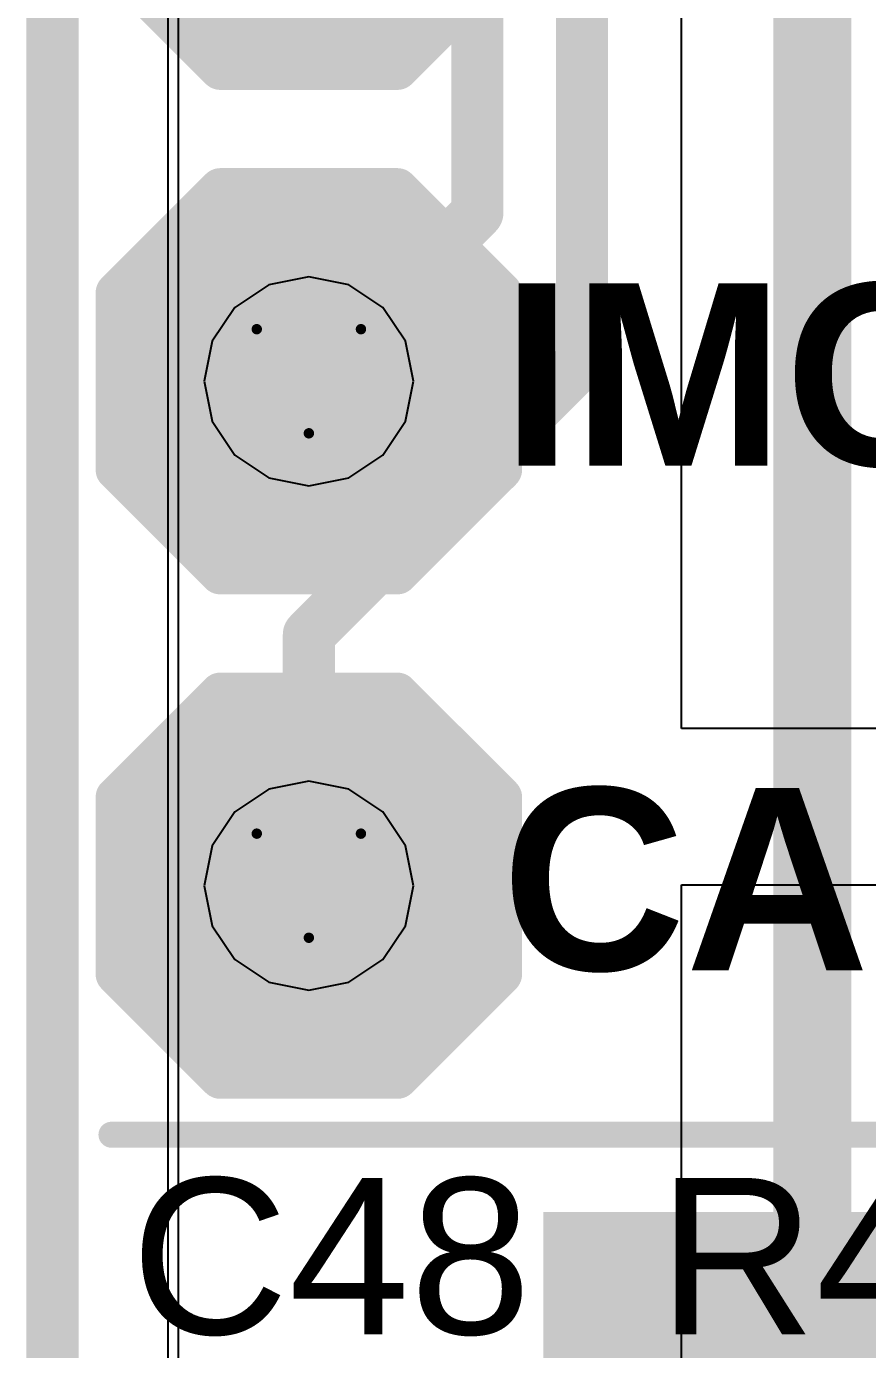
# Model space of a CAD drawing. Header units: inches. Extents: x 0 to 423, y -3 to 110.
# Drawn here: x -0.11 to 3.99, y 66.11 to 72.56 of the extents above; entities that cross this region are included whole.
import ezdxf

# ---------------------------------------------------------------- set-up
doc = ezdxf.new("R2010")
doc.units = ezdxf.units.IN
for name, color, linetype in [('Board Outline', 56, 'Continuous'), ('Bottom Layer', 5, 'Continuous'), ('Bottom Solder', 6, 'Continuous'), ('Drill Drawing', 1, 'Continuous'), ('Mechanical 1', 6, 'Continuous'), ('Mid Layer', 16, 'Continuous'), ('Mid Layer 2', 76, 'Continuous'), ('Top Layer', 1, 'Continuous'), ('Top Overlay', 2, 'Continuous'), ('Top Paste', 8, 'Continuous'), ('Top Solder', 216, 'Continuous'), ('Via Holes', 16, 'Continuous')]:
    doc.layers.add(name, color=color, linetype=linetype)
doc.styles.add('Arial', font='', dxfattribs={"height": 0.2})
doc.styles.add('Arial_Bold', font='', dxfattribs={"height": 0.2})
doc.styles.get('Arial').set_extended_font_data('Arial')
doc.styles.get('Arial_Bold').set_extended_font_data('Arial', bold=True)

# ---------------------------------------------------------------- blocks, each defined once
blk = doc.blocks.new('T__________20')
at = {"layer": 'Top Layer'}
blk.add_hatch(color=1, dxfattribs=at).paths.add_polyline_path([(0.381, 0.762), (-0.381, 0.762), (-0.762, 0.381), (-0.762, -0.381), (-0.381, -0.762), (0.381, -0.762), (0.762, -0.381), (0.762, 0.381)])
at = {"layer": 'Top Paste'}
blk.add_hatch(color=8, dxfattribs=at).paths.add_polyline_path([(0.381, 0.762), (-0.381, 0.762), (-0.762, 0.381), (-0.762, -0.381), (-0.381, -0.762), (0.381, -0.762), (0.762, -0.381), (0.762, 0.381)])
at = {"layer": 'Top Solder'}
blk.add_hatch(color=216, dxfattribs=at).paths.add_polyline_path([(0.4318, 0.8636), (-0.4318, 0.8636), (-0.8636, 0.4318), (-0.8636, -0.4318), (-0.4318, -0.8636), (0.4318, -0.8636), (0.8636, -0.4318), (0.8636, 0.4318)])
at = {"layer": 'Top Overlay'}
for points in [[(-0.9398, 0.4318, 0.2, 0.2, 0), (-0.4318, 0.9398, 0.2, 0.2, 0)], [(-0.4318, 0.9398, 0.2, 0.2, 0), (0.4318, 0.9398, 0.2, 0.2, 0)], [(0.4318, 0.9398, 0.2, 0.2, 0), (0.9398, 0.4318, 0.2, 0.2, 0)], [(-0.9398, -0.4318, 0.2, 0.2, 0), (-0.9398, 0.4318, 0.2, 0.2, 0)], [(0.9398, -0.4318, 0.2, 0.2, 0), (0.9398, 0.4318, 0.2, 0.2, 0)], [(-0.9398, -0.4318, 0.2, 0.2, 0), (-0.4318, -0.9398, 0.2, 0.2, 0)], [(0.4318, -0.9398, 0.2, 0.2, 0), (0.9398, -0.4318, 0.2, 0.2, 0)], [(-0.4318, -0.9398, 0.2, 0.2, 0), (0.4318, -0.9398, 0.2, 0.2, 0)]]:
    blk.add_lwpolyline(points, format="xyseb", dxfattribs=at)
for points in [[(-0.4818, 0.9398, 0.1, 0.1, 1), (-0.3818, 0.9398, 0.1, 0.1, 1)], [(-0.4818, 0.9398, 0.1, 0.1, 1), (-0.3818, 0.9398, 0.1, 0.1, 1)], [(0.3818, 0.9398, 0.1, 0.1, 1), (0.4818, 0.9398, 0.1, 0.1, 1)], [(0.3818, 0.9398, 0.1, 0.1, 1), (0.4818, 0.9398, 0.1, 0.1, 1)], [(-0.9898, 0.4318, 0.1, 0.1, 1), (-0.8898, 0.4318, 0.1, 0.1, 1)], [(-0.9898, 0.4318, 0.1, 0.1, 1), (-0.8898, 0.4318, 0.1, 0.1, 1)], [(0.8898, 0.4318, 0.1, 0.1, 1), (0.9898, 0.4318, 0.1, 0.1, 1)], [(0.8898, 0.4318, 0.1, 0.1, 1), (0.9898, 0.4318, 0.1, 0.1, 1)], [(-0.9898, -0.4318, 0.1, 0.1, 1), (-0.8898, -0.4318, 0.1, 0.1, 1)], [(-0.9898, -0.4318, 0.1, 0.1, 1), (-0.8898, -0.4318, 0.1, 0.1, 1)], [(0.8898, -0.4318, 0.1, 0.1, 1), (0.9898, -0.4318, 0.1, 0.1, 1)], [(0.8898, -0.4318, 0.1, 0.1, 1), (0.9898, -0.4318, 0.1, 0.1, 1)], [(-0.4818, -0.9398, 0.1, 0.1, 1), (-0.3818, -0.9398, 0.1, 0.1, 1)], [(-0.4818, -0.9398, 0.1, 0.1, 1), (-0.3818, -0.9398, 0.1, 0.1, 1)], [(0.3818, -0.9398, 0.1, 0.1, 1), (0.4818, -0.9398, 0.1, 0.1, 1)], [(0.3818, -0.9398, 0.1, 0.1, 1), (0.4818, -0.9398, 0.1, 0.1, 1)]]:
    blk.add_lwpolyline(points, format="xyseb", close=True, dxfattribs=at)
blk = doc.blocks.new('T__________21')
at = {"layer": 'Top Layer'}
blk.add_hatch(color=1, dxfattribs=at).paths.add_polyline_path([(0.381, 0.762), (-0.381, 0.762), (-0.762, 0.381), (-0.762, -0.381), (-0.381, -0.762), (0.381, -0.762), (0.762, -0.381), (0.762, 0.381)])
at = {"layer": 'Top Paste'}
blk.add_hatch(color=8, dxfattribs=at).paths.add_polyline_path([(0.381, 0.762), (-0.381, 0.762), (-0.762, 0.381), (-0.762, -0.381), (-0.381, -0.762), (0.381, -0.762), (0.762, -0.381), (0.762, 0.381)])
at = {"layer": 'Top Solder'}
blk.add_hatch(color=216, dxfattribs=at).paths.add_polyline_path([(0.4318, 0.8636), (-0.4318, 0.8636), (-0.8636, 0.4318), (-0.8636, -0.4318), (-0.4318, -0.8636), (0.4318, -0.8636), (0.8636, -0.4318), (0.8636, 0.4318)])
at = {"layer": 'Top Overlay'}
for points in [[(-0.9398, 0.4318, 0.2, 0.2, 0), (-0.4318, 0.9398, 0.2, 0.2, 0)], [(-0.4318, 0.9398, 0.2, 0.2, 0), (0.4318, 0.9398, 0.2, 0.2, 0)], [(0.4318, 0.9398, 0.2, 0.2, 0), (0.9398, 0.4318, 0.2, 0.2, 0)], [(-0.9398, -0.4318, 0.2, 0.2, 0), (-0.9398, 0.4318, 0.2, 0.2, 0)], [(0.9398, -0.4318, 0.2, 0.2, 0), (0.9398, 0.4318, 0.2, 0.2, 0)], [(-0.9398, -0.4318, 0.2, 0.2, 0), (-0.4318, -0.9398, 0.2, 0.2, 0)], [(0.4318, -0.9398, 0.2, 0.2, 0), (0.9398, -0.4318, 0.2, 0.2, 0)], [(-0.4318, -0.9398, 0.2, 0.2, 0), (0.4318, -0.9398, 0.2, 0.2, 0)]]:
    blk.add_lwpolyline(points, format="xyseb", dxfattribs=at)
for points in [[(-0.4818, 0.9398, 0.1, 0.1, 1), (-0.3818, 0.9398, 0.1, 0.1, 1)], [(-0.4818, 0.9398, 0.1, 0.1, 1), (-0.3818, 0.9398, 0.1, 0.1, 1)], [(0.3818, 0.9398, 0.1, 0.1, 1), (0.4818, 0.9398, 0.1, 0.1, 1)], [(0.3818, 0.9398, 0.1, 0.1, 1), (0.4818, 0.9398, 0.1, 0.1, 1)], [(-0.9898, 0.4318, 0.1, 0.1, 1), (-0.8898, 0.4318, 0.1, 0.1, 1)], [(-0.9898, 0.4318, 0.1, 0.1, 1), (-0.8898, 0.4318, 0.1, 0.1, 1)], [(0.8898, 0.4318, 0.1, 0.1, 1), (0.9898, 0.4318, 0.1, 0.1, 1)], [(0.8898, 0.4318, 0.1, 0.1, 1), (0.9898, 0.4318, 0.1, 0.1, 1)], [(-0.9898, -0.4318, 0.1, 0.1, 1), (-0.8898, -0.4318, 0.1, 0.1, 1)], [(-0.9898, -0.4318, 0.1, 0.1, 1), (-0.8898, -0.4318, 0.1, 0.1, 1)], [(0.8898, -0.4318, 0.1, 0.1, 1), (0.9898, -0.4318, 0.1, 0.1, 1)], [(0.8898, -0.4318, 0.1, 0.1, 1), (0.9898, -0.4318, 0.1, 0.1, 1)], [(-0.4818, -0.9398, 0.1, 0.1, 1), (-0.3818, -0.9398, 0.1, 0.1, 1)], [(-0.4818, -0.9398, 0.1, 0.1, 1), (-0.3818, -0.9398, 0.1, 0.1, 1)], [(0.3818, -0.9398, 0.1, 0.1, 1), (0.4818, -0.9398, 0.1, 0.1, 1)], [(0.3818, -0.9398, 0.1, 0.1, 1), (0.4818, -0.9398, 0.1, 0.1, 1)]]:
    blk.add_lwpolyline(points, format="xyseb", close=True, dxfattribs=at)
blk = doc.blocks.new('T__________23')
at = {"layer": 'Top Layer'}
blk.add_hatch(color=1, dxfattribs=at).paths.add_polyline_path([(0.381, 0.762), (-0.381, 0.762), (-0.762, 0.381), (-0.762, -0.381), (-0.381, -0.762), (0.381, -0.762), (0.762, -0.381), (0.762, 0.381)])
at = {"layer": 'Top Paste'}
blk.add_hatch(color=8, dxfattribs=at).paths.add_polyline_path([(0.381, 0.762), (-0.381, 0.762), (-0.762, 0.381), (-0.762, -0.381), (-0.381, -0.762), (0.381, -0.762), (0.762, -0.381), (0.762, 0.381)])
at = {"layer": 'Top Solder'}
blk.add_hatch(color=216, dxfattribs=at).paths.add_polyline_path([(0.4318, 0.8636), (-0.4318, 0.8636), (-0.8636, 0.4318), (-0.8636, -0.4318), (-0.4318, -0.8636), (0.4318, -0.8636), (0.8636, -0.4318), (0.8636, 0.4318)])
at = {"layer": 'Top Overlay'}
for points in [[(-0.4318, 0.9398, 0.2, 0.2, 0), (-0.9398, 0.4318, 0.2, 0.2, 0)], [(-0.4318, 0.9398, 0.2, 0.2, 0), (0.4318, 0.9398, 0.2, 0.2, 0)], [(0.4318, 0.9398, 0.2, 0.2, 0), (0.9398, 0.4318, 0.2, 0.2, 0)], [(-0.9398, 0.4318, 0.2, 0.2, 0), (-0.9398, -0.4318, 0.2, 0.2, 0)], [(0.9398, 0.4318, 0.2, 0.2, 0), (0.9398, -0.4318, 0.2, 0.2, 0)], [(-0.9398, -0.4318, 0.2, 0.2, 0), (-0.4318, -0.9398, 0.2, 0.2, 0)], [(0.9398, -0.4318, 0.2, 0.2, 0), (0.4318, -0.9398, 0.2, 0.2, 0)], [(-0.4318, -0.9398, 0.2, 0.2, 0), (0.4318, -0.9398, 0.2, 0.2, 0)]]:
    blk.add_lwpolyline(points, format="xyseb", dxfattribs=at)
for points in [[(-0.4818, 0.9398, 0.1, 0.1, 1), (-0.3818, 0.9398, 0.1, 0.1, 1)], [(-0.4818, 0.9398, 0.1, 0.1, 1), (-0.3818, 0.9398, 0.1, 0.1, 1)], [(0.3818, 0.9398, 0.1, 0.1, 1), (0.4818, 0.9398, 0.1, 0.1, 1)], [(0.3818, 0.9398, 0.1, 0.1, 1), (0.4818, 0.9398, 0.1, 0.1, 1)], [(-0.9898, 0.4318, 0.1, 0.1, 1), (-0.8898, 0.4318, 0.1, 0.1, 1)], [(-0.9898, 0.4318, 0.1, 0.1, 1), (-0.8898, 0.4318, 0.1, 0.1, 1)], [(0.8898, 0.4318, 0.1, 0.1, 1), (0.9898, 0.4318, 0.1, 0.1, 1)], [(0.8898, 0.4318, 0.1, 0.1, 1), (0.9898, 0.4318, 0.1, 0.1, 1)], [(-0.9898, -0.4318, 0.1, 0.1, 1), (-0.8898, -0.4318, 0.1, 0.1, 1)], [(-0.9898, -0.4318, 0.1, 0.1, 1), (-0.8898, -0.4318, 0.1, 0.1, 1)], [(0.8898, -0.4318, 0.1, 0.1, 1), (0.9898, -0.4318, 0.1, 0.1, 1)], [(0.8898, -0.4318, 0.1, 0.1, 1), (0.9898, -0.4318, 0.1, 0.1, 1)], [(-0.4818, -0.9398, 0.1, 0.1, 1), (-0.3818, -0.9398, 0.1, 0.1, 1)], [(-0.4818, -0.9398, 0.1, 0.1, 1), (-0.3818, -0.9398, 0.1, 0.1, 1)], [(0.3818, -0.9398, 0.1, 0.1, 1), (0.4818, -0.9398, 0.1, 0.1, 1)], [(0.3818, -0.9398, 0.1, 0.1, 1), (0.4818, -0.9398, 0.1, 0.1, 1)]]:
    blk.add_lwpolyline(points, format="xyseb", close=True, dxfattribs=at)

msp = doc.modelspace()

# ---------------------------------------------------------------- hatches: boundary and pattern name
at = {"layer": 'Bottom Layer'}
h = msp.add_hatch(color=5, dxfattribs=at)
edge = h.paths.add_edge_path()
edge.add_arc((1.27, 70.8328), 0.35, 0, 360)
h = msp.add_hatch(color=5, dxfattribs=at)
edge = h.paths.add_edge_path()
edge.add_arc((1.27, 68.3715), 0.35, 0, 360)
at = {"layer": 'Bottom Solder'}
h = msp.add_hatch(color=6, dxfattribs=at)
edge = h.paths.add_edge_path()
edge.add_arc((1.27, 70.8328), 0.4516, 0, 360)
h = msp.add_hatch(color=6, dxfattribs=at)
edge = h.paths.add_edge_path()
edge.add_arc((1.27, 68.3715), 0.4516, 0, 360)
at = {"layer": 'Mid Layer'}
h = msp.add_hatch(color=16, dxfattribs=at)
edge = h.paths.add_edge_path()
edge.add_arc((1.27, 70.8328), 0.35, 0, 360)
h = msp.add_hatch(color=16, dxfattribs=at)
edge = h.paths.add_edge_path()
edge.add_arc((1.27, 68.3715), 0.35, 0, 360)
at = {"layer": 'Mid Layer 2'}
h = msp.add_hatch(color=76, dxfattribs=at)
edge = h.paths.add_edge_path()
edge.add_arc((1.27, 70.8328), 0.35, 0, 360)
h = msp.add_hatch(color=76, dxfattribs=at)
edge = h.paths.add_edge_path()
edge.add_arc((1.27, 68.3715), 0.35, 0, 360)
at = {"layer": 'Top Layer'}
h = msp.add_hatch(color=1, dxfattribs=at)
edge = h.paths.add_edge_path()
edge.add_arc((1.27, 70.8328), 0.35, 0, 360)
h = msp.add_hatch(color=1, dxfattribs=at)
edge = h.paths.add_edge_path()
edge.add_arc((1.27, 68.3715), 0.35, 0, 360)
for points in [[(2.413, 59.7757), (6.858, 59.7757), (6.858, 66.78), (2.413, 66.78)], [(2.413, 63.006), (19.8118, 63.006), (19.8118, 66.78), (2.413, 66.78)]]:
    msp.add_hatch(color=1, dxfattribs=at).paths.add_polyline_path(points)
at = {"layer": 'Top Solder'}
h = msp.add_hatch(color=216, dxfattribs=at)
edge = h.paths.add_edge_path()
edge.add_arc((1.27, 70.8328), 0.4516, 0, 360)
h = msp.add_hatch(color=216, dxfattribs=at)
edge = h.paths.add_edge_path()
edge.add_arc((1.27, 68.3715), 0.4516, 0, 360)
at = {"layer": 'Via Holes'}
h = msp.add_hatch(color=7, dxfattribs=at)
edge = h.paths.add_edge_path()
edge.add_arc((1.27, 70.8328), 0.25, 0, 360)
h = msp.add_hatch(color=7, dxfattribs=at)
edge = h.paths.add_edge_path()
edge.add_arc((1.27, 68.3715), 0.25, 0, 360)

# ---------------------------------------------------------------- linework, layer by layer
at = {"layer": 'Board Outline'}
msp.add_lwpolyline([(0.02, 59.42, 0.254, 0.254, 0), (0.02, 79.42, 0.254, 0.254, 0)], format="xyseb", dxfattribs=at)
at = {"layer": 'Bottom Layer'}
for p, q in [((0.635, 59.7916), (0.635, 79.1611)), ((1.27, 71.3426), (1.0749, 71.3038)), ((1.4651, 71.3038), (1.27, 71.3426)), ((1.0749, 71.3038), (0.9095, 71.1933)), ((1.6305, 71.1933), (1.4651, 71.3038)), ((0.9095, 71.1933), (0.799, 71.0279)), ((1.741, 71.0279), (1.6305, 71.1933)), ((0.799, 71.0279), (0.7602, 70.8328)), ((1.7798, 70.8328), (1.741, 71.0279)), ((0.7602, 70.8328), (0.799, 70.6377)), ((1.741, 70.6377), (1.7798, 70.8328)), ((0.799, 70.6377), (0.9095, 70.4724)), ((1.6305, 70.4724), (1.741, 70.6377)), ((0.9095, 70.4724), (1.0749, 70.3618)), ((1.4651, 70.3618), (1.6305, 70.4724)), ((1.0749, 70.3618), (1.27, 70.323)), ((1.27, 70.323), (1.4651, 70.3618)), ((1.27, 68.8813), (1.0749, 68.8425)), ((1.4651, 68.8425), (1.27, 68.8813)), ((1.0749, 68.8425), (0.9095, 68.732)), ((1.6305, 68.732), (1.4651, 68.8425)), ((0.9095, 68.732), (0.799, 68.5666)), ((1.741, 68.5666), (1.6305, 68.732)), ((0.799, 68.5666), (0.7602, 68.3715)), ((1.7798, 68.3715), (1.741, 68.5666)), ((0.7602, 68.3715), (0.799, 68.1764)), ((1.741, 68.1764), (1.7798, 68.3715)), ((0.799, 68.1764), (0.9095, 68.011)), ((1.6305, 68.011), (1.741, 68.1764)), ((0.9095, 68.011), (1.0749, 67.9005)), ((1.4651, 67.9005), (1.6305, 68.011)), ((1.0749, 67.9005), (1.27, 67.8617)), ((1.27, 67.8617), (1.4651, 67.9005))]:
    msp.add_line(p, q, dxfattribs=at)
at = {"layer": 'Drill Drawing'}
for points in [[(1.016, 71.0868, 0.0508, 0.0508, 0), (1.524, 71.0868, 0.0508, 0.0508, 0)], [(1.016, 71.0868, 0.0508, 0.0508, 0), (1.27, 70.5788, 0.0508, 0.0508, 0)], [(1.27, 70.5788, 0.0508, 0.0508, 0), (1.524, 71.0868, 0.0508, 0.0508, 0)], [(1.016, 68.6255, 0.0508, 0.0508, 0), (1.524, 68.6255, 0.0508, 0.0508, 0)], [(1.016, 68.6255, 0.0508, 0.0508, 0), (1.27, 68.1175, 0.0508, 0.0508, 0)], [(1.27, 68.1175, 0.0508, 0.0508, 0), (1.524, 68.6255, 0.0508, 0.0508, 0)]]:
    msp.add_lwpolyline(points, format="xyseb", dxfattribs=at)
for points in [[(1.0033, 71.0868, 0.0254, 0.0254, 1), (1.0287, 71.0868, 0.0254, 0.0254, 1)], [(1.0033, 71.0868, 0.0254, 0.0254, 1), (1.0287, 71.0868, 0.0254, 0.0254, 1)], [(1.5113, 71.0868, 0.0254, 0.0254, 1), (1.5367, 71.0868, 0.0254, 0.0254, 1)], [(1.5113, 71.0868, 0.0254, 0.0254, 1), (1.5367, 71.0868, 0.0254, 0.0254, 1)], [(1.2573, 70.5788, 0.0254, 0.0254, 1), (1.2827, 70.5788, 0.0254, 0.0254, 1)], [(1.2573, 70.5788, 0.0254, 0.0254, 1), (1.2827, 70.5788, 0.0254, 0.0254, 1)], [(1.0033, 68.6255, 0.0254, 0.0254, 1), (1.0287, 68.6255, 0.0254, 0.0254, 1)], [(1.0033, 68.6255, 0.0254, 0.0254, 1), (1.0287, 68.6255, 0.0254, 0.0254, 1)], [(1.5113, 68.6255, 0.0254, 0.0254, 1), (1.5367, 68.6255, 0.0254, 0.0254, 1)], [(1.5113, 68.6255, 0.0254, 0.0254, 1), (1.5367, 68.6255, 0.0254, 0.0254, 1)], [(1.2573, 68.1175, 0.0254, 0.0254, 1), (1.2827, 68.1175, 0.0254, 0.0254, 1)], [(1.2573, 68.1175, 0.0254, 0.0254, 1), (1.2827, 68.1175, 0.0254, 0.0254, 1)]]:
    msp.add_lwpolyline(points, format="xyseb", close=True, dxfattribs=at)
at = {"layer": 'Mechanical 1'}
msp.add_lwpolyline([(0.02, 59.42, 0.254, 0.254, 0), (0.02, 79.42, 0.254, 0.254, 0)], format="xyseb", dxfattribs=at)
at = {"layer": 'Mid Layer'}
for p, q in [((0.5842, 60.0202), (0.5842, 78.9432)), ((1.27, 71.3426), (1.0749, 71.3038)), ((1.4651, 71.3038), (1.27, 71.3426)), ((1.0749, 71.3038), (0.9095, 71.1933)), ((1.6305, 71.1933), (1.4651, 71.3038)), ((0.9095, 71.1933), (0.799, 71.0279)), ((1.741, 71.0279), (1.6305, 71.1933)), ((0.799, 71.0279), (0.7602, 70.8328)), ((1.7798, 70.8328), (1.741, 71.0279)), ((0.7602, 70.8328), (0.799, 70.6377)), ((1.741, 70.6377), (1.7798, 70.8328)), ((0.799, 70.6377), (0.9095, 70.4724)), ((1.6305, 70.4724), (1.741, 70.6377)), ((0.9095, 70.4724), (1.0749, 70.3618)), ((1.4651, 70.3618), (1.6305, 70.4724)), ((1.0749, 70.3618), (1.27, 70.323)), ((1.27, 70.323), (1.4651, 70.3618)), ((1.27, 68.8813), (1.0749, 68.8425)), ((1.4651, 68.8425), (1.27, 68.8813)), ((1.0749, 68.8425), (0.9095, 68.732)), ((1.6305, 68.732), (1.4651, 68.8425)), ((0.9095, 68.732), (0.799, 68.5666)), ((1.741, 68.5666), (1.6305, 68.732)), ((0.799, 68.5666), (0.7602, 68.3715)), ((1.7798, 68.3715), (1.741, 68.5666)), ((0.7602, 68.3715), (0.799, 68.1764)), ((1.741, 68.1764), (1.7798, 68.3715)), ((0.799, 68.1764), (0.9095, 68.011)), ((1.6305, 68.011), (1.741, 68.1764)), ((0.9095, 68.011), (1.0749, 67.9005)), ((1.4651, 67.9005), (1.6305, 68.011)), ((1.0749, 67.9005), (1.27, 67.8617)), ((1.27, 67.8617), (1.4651, 67.9005))]:
    msp.add_line(p, q, dxfattribs=at)
at = {"layer": 'Mid Layer 2'}
for p, q in [((3.0877, 69.1388), (3.0877, 73.4798)), ((4.4225, 69.1388), (3.0877, 69.1388)), ((3.0877, 59.7916), (3.0877, 68.3756)), ((3.0877, 68.3756), (6.6882, 68.3756))]:
    msp.add_line(p, q, dxfattribs=at)
for points in [[(2.0917, 71.6546, 0.254, 0.254, 0), (2.0917, 73.8583, 0.254, 0.254, 0)], [(2.6015, 70.9282, 0.254, 0.254, 0), (2.6015, 73.6247, 0.254, 0.254, 0)], [(1.27, 70.8328, 0.254, 0.254, 0), (2.0917, 71.6546, 0.254, 0.254, 0)], [(1.27, 69.5967, 0.254, 0.254, 0), (2.6015, 70.9282, 0.254, 0.254, 0)], [(1.27, 68.3715, 0.254, 0.254, 0), (1.27, 69.5967, 0.254, 0.254, 0)]]:
    msp.add_lwpolyline(points, format="xyseb", dxfattribs=at)
for points in [[(2.0282, 71.6546, 0.127, 0.127, 1), (2.1552, 71.6546, 0.127, 0.127, 1)], [(2.0282, 71.6546, 0.127, 0.127, 1), (2.1552, 71.6546, 0.127, 0.127, 1)], [(2.538, 70.9282, 0.127, 0.127, 1), (2.665, 70.9282, 0.127, 0.127, 1)], [(2.538, 70.9282, 0.127, 0.127, 1), (2.665, 70.9282, 0.127, 0.127, 1)], [(1.2065, 70.8328, 0.127, 0.127, 1), (1.3335, 70.8328, 0.127, 0.127, 1)], [(1.2065, 69.5967, 0.127, 0.127, 1), (1.3335, 69.5967, 0.127, 0.127, 1)], [(1.2065, 69.5967, 0.127, 0.127, 1), (1.3335, 69.5967, 0.127, 0.127, 1)], [(1.2065, 68.3715, 0.127, 0.127, 1), (1.3335, 68.3715, 0.127, 0.127, 1)]]:
    msp.add_lwpolyline(points, format="xyseb", close=True, dxfattribs=at)
at = {"layer": 'Top Layer'}
msp.add_lwpolyline([(3.7254, 64.7108, 0.381, 0.381, 0), (3.7254, 77.4215, 0.381, 0.381, 0)], format="xyseb", dxfattribs=at)
at = {"layer": 'Top Overlay'}
msp.add_lwpolyline([(0.3075, 67.1565, 0.127, 0.127, 0), (5.4705, 67.1565, 0.127, 0.127, 0)], format="xyseb", dxfattribs=at)
msp.add_lwpolyline([(0.2758, 67.1565, 0.0635, 0.0635, 1), (0.3393, 67.1565, 0.0635, 0.0635, 1)], format="xyseb", close=True, dxfattribs=at)

# ---------------------------------------------------------------- block references
at = {"rotation": 90}
msp.add_blockref('T__________23', (1.27, 73.2942), dxfattribs=at)
for name, p in [('T__________20', (1.27, 70.8328)), ('T__________21', (1.27, 68.3715))]:
    msp.add_blockref(name, p)

# ---------------------------------------------------------------- texts
at = {"layer": 'Top Overlay'}
for s, height, style, p in [('IMON', 0.889, 'Arial_Bold', (2.2098, 70.4211)), ('CAPFLT', 0.889, 'Arial_Bold', (2.2098, 67.9593)), ('C48', 0.762, 'Arial', (0.402, 66.1834)), ('R46', 0.762, 'Arial', (2.9721, 66.1834))]:
    msp.add_text(s, height=height, dxfattribs=dict(at, style=style)).set_placement(p)

doc.saveas('drawing.dxf')
